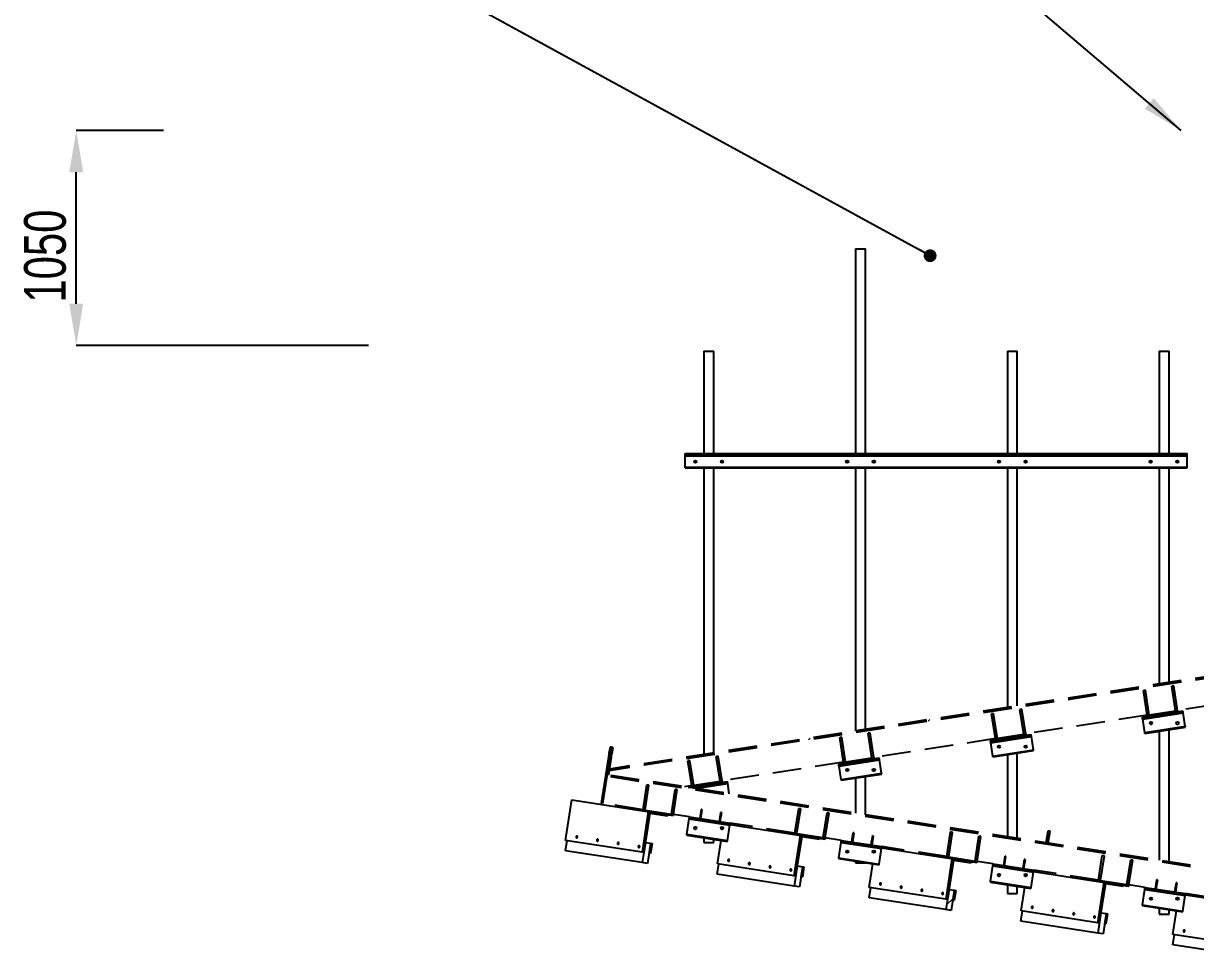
# Model space of a CAD drawing. Header units: millimetres. Extents: x 122 to 2816, y -707 to 556.
# Drawn here: x 751.4 to 803.4, y 300.2 to 341.6 of the extents above; entities that cross this region are included whole.
import ezdxf

# ---------------------------------------------------------------- set-up
doc = ezdxf.new("R2010")
doc.units = ezdxf.units.MM
doc.header["$PDSIZE"] = -1
doc.linetypes.add('HIDDEN', pattern=[1.905, 1.27, -0.635])
doc.layers.add('FORMAT', color=7, linetype='Continuous')
doc.styles.add('SLDTEXTSTYLE7', font='TXT', dxfattribs={"width": 0.75})
doc.dimstyles.new('SLDDIMSTYLE0', dxfattribs={"dimtxt": 2.5, "dimasz": 1.852083, "dimexe": 0, "dimexo": 0.625, "dimgap": 0, "dimtad": 1, "dimdec": 0, "dimrnd": 1e-09, "dimtxsty": 'Standard', "dimsah": 1, "dimcen": 2.5, "dimazin": 3, "dimtfac": 1.852083, "dimtdec": 0, "dimtmove": 0, "dimatfit": 3, "dimfrac": 2})
doc.dimstyles.new('SLDDIMSTYLE1', dxfattribs={"dimtxt": 2.5, "dimasz": 0.569872, "dimexe": 0, "dimexo": 0.625, "dimgap": 0, "dimtad": 1, "dimdec": 0, "dimrnd": 1e-09, "dimtxsty": 'Standard', "dimblk1": 'DOT', "dimblk2": 'DOT', "dimsah": 1, "dimcen": 2.5, "dimazin": 3, "dimtfac": 0.569872, "dimtdec": 0, "dimtmove": 0, "dimatfit": 3, "dimldrblk": 'DOT', "dimfrac": 2})
doc.dimstyles.new('SLDDIMSTYLE4', dxfattribs={"dimtxt": 1.852083, "dimasz": 1.852083, "dimexe": 0, "dimexo": 0.625, "dimgap": 0.463021, "dimtad": 1, "dimdec": 0, "dimlfac": 110, "dimrnd": 1e-09, "dimzin": 12, "dimtxsty": 'SLDTEXTSTYLE7', "dimsah": 1, "dimcen": 2.5, "dimazin": 3, "dimtfac": 1, "dimtdec": 0, "dimtmove": 0, "dimatfit": 0, "dimfrac": 2, "dimtzin": 12})
pattern_1 = [(45, (577.821, 87.9), (-6.7352, 6.7352), []), (45, (582.311, 87.9), (-6.7352, 6.7352), [])]
pattern_2 = [(45, (577.821, 87.9), (-13.4704, 13.4704), []), (45, (582.311, 87.9), (-13.4704, 13.4704), []), (45, (586.801, 87.9), (-13.4704, 13.4704), []), (45, (591.292, 87.9), (-13.4704, 13.4704), [])]
pattern_3 = [(45, (577.821, 87.9), (-2.245064, 2.245064), [])]

# ---------------------------------------------------------------- blocks, each defined once
blk = doc.blocks.new('*D1072')
at = {"layer": 'Defpoints', "color": 0}
for p in [(753.773, 336.861), (757.714, 336.861), (766.805, 327.316)]:
    blk.add_point(p, dxfattribs=at)
at = {"layer": 'FORMAT', "color": 0, "lineweight": -2}
for p, q in [((757.652, 336.861), (753.773, 336.861)), ((753.773, 329.168), (753.773, 335.009)), ((766.743, 327.316), (753.773, 327.316))]:
    blk.add_line(p, q, dxfattribs=at)
at = {"layer": 'FORMAT', "color": 0}
for points in [[(753.464, 335.009), (754.081, 335.009), (753.773, 336.861)], [(753.464, 329.168), (754.081, 329.168), (753.773, 327.316)]]:
    blk.add_solid(points, dxfattribs=at)
at = {"layer": 'FORMAT', "color": 0, "insert": (751.458, 331.284), "char_height": 1.8521, "attachment_point": 2, "rotation": 90, "style": 'SLDTEXTSTYLE7'}
blk.add_mtext('\\A1;1050', dxfattribs=at)
blk = doc.blocks.new('_Dot')
at = {"color": 0, "linetype": 'ByBlock', "lineweight": -2}
blk.add_line((-0.5, 0), (-1, 0), dxfattribs=at)
at = {"color": 0, "linetype": 'ByBlock', "const_width": 0.5}
blk.add_lwpolyline([(-0.25, 0, 1), (0.25, 0, 1)], format="xyb", close=True, dxfattribs=at)

msp = doc.modelspace()

# ---------------------------------------------------------------- hatches: boundary and pattern name
at = {"linetype": 'Continuous', "lineweight": 18}
h = msp.add_hatch(dxfattribs=at)
h.set_pattern_fill('ANSI32', style=0)
h.set_pattern_definition(pattern_1)
h.paths.add_polyline_path([(777.423943, 308.448043), (815.993071, 314.418859), (815.98415, 314.476484), (777.433302, 308.508497)], flags=0)
h = msp.add_hatch(dxfattribs=at)
h.set_pattern_fill('ANSI32', style=0)
h.set_pattern_definition(pattern_1)
h.paths.add_polyline_path([(802.561392, 311.096644), (802.651231, 311.110551), (802.481307, 312.208192), (802.391468, 312.194284)], flags=0)
h = msp.add_hatch(dxfattribs=at)
h.set_pattern_fill('ANSI32', style=0)
h.set_pattern_definition(pattern_1)
h.paths.add_polyline_path([(801.303647, 310.901934), (801.393486, 310.915842), (801.223562, 312.013483), (801.133723, 311.999575)], flags=0)
h = msp.add_hatch(dxfattribs=at)
h.set_pattern_fill('ANSI32', style=0)
h.set_pattern_definition(pattern_1)
h.paths.add_polyline_path([(795.823471, 310.053558), (795.91331, 310.067466), (795.743387, 311.165107), (795.653548, 311.151199)], flags=0)
h = msp.add_hatch(dxfattribs=at)
h.set_pattern_fill('ANSI32', style=0)
h.set_pattern_definition(pattern_1)
h.paths.add_polyline_path([(802.651231, 311.110551), (801.303647, 310.901934), (801.311992, 310.848031), (802.659576, 311.056648)], flags=0)
h = msp.add_hatch(dxfattribs=at)
h.set_pattern_fill('ANSI32', style=0)
h.set_pattern_definition(pattern_1)
h.paths.add_polyline_path([(794.565726, 309.858849), (794.655565, 309.872757), (794.485641, 310.970398), (794.395802, 310.95649)], flags=0)
h = msp.add_hatch(dxfattribs=at)
h.set_pattern_fill('ANSI32', style=0)
h.set_pattern_definition(pattern_1)
h.paths.add_polyline_path([(789.085551, 309.010473), (789.17539, 309.024381), (789.005466, 310.122022), (788.915627, 310.108114)], flags=0)
h = msp.add_hatch(dxfattribs=at)
h.set_pattern_fill('ANSI32', style=0)
h.set_pattern_definition(pattern_1)
h.paths.add_polyline_path([(795.91331, 310.067466), (794.565726, 309.858849), (794.574071, 309.804946), (795.921655, 310.013563)], flags=0)
h = msp.add_hatch(dxfattribs=at)
h.set_pattern_fill('ANSI32', style=0)
h.set_pattern_definition(pattern_1)
h.paths.add_polyline_path([(787.827805, 308.815764), (787.917644, 308.829672), (787.747721, 309.927312), (787.657882, 309.913405)], flags=0)
h = msp.add_hatch(dxfattribs=at)
h.set_pattern_fill('ANSI32', style=0)
h.set_pattern_definition(pattern_1)
h.paths.add_polyline_path([(777.074948, 306.991435), (777.128851, 306.98309), (777.44734, 309.040402), (777.393436, 309.048746)], flags=0)
h = msp.add_hatch(dxfattribs=at)
h.set_pattern_fill('ANSI32', style=0)
h.set_pattern_definition(pattern_1)
h.paths.add_polyline_path([(777.514702, 309.034309), (777.460798, 309.042654), (777.356094, 308.366308), (777.409998, 308.357963)], flags=0)
h = msp.add_hatch(dxfattribs=at)
h.set_pattern_fill('ANSI32', style=0)
h.set_pattern_definition(pattern_1)
h.paths.add_polyline_path([(777.469592, 309.184144), (777.514926, 309.476985), (777.461023, 309.48533), (777.415689, 309.192489)], flags=0)
h = msp.add_hatch(dxfattribs=at)
h.set_pattern_fill('ANSI32', style=0)
h.set_pattern_definition(pattern_1)
h.paths.add_polyline_path([(777.483051, 309.186396), (777.536954, 309.178052), (777.582288, 309.470893), (777.528385, 309.479237)], flags=0)
h = msp.add_hatch(dxfattribs=at)
h.set_pattern_fill('ANSI32', style=0)
h.set_pattern_definition(pattern_1)
h.paths.add_polyline_path([(782.34763, 307.967388), (782.437469, 307.981296), (782.267545, 309.078936), (782.177706, 309.065029)], flags=0)
h = msp.add_hatch(dxfattribs=at)
h.set_pattern_fill('ANSI32', style=0)
h.set_pattern_definition(pattern_1)
h.paths.add_polyline_path([(789.17539, 309.024381), (787.827805, 308.815764), (787.83615, 308.761861), (789.183734, 308.970478)], flags=0)
h = msp.add_hatch(dxfattribs=at)
h.set_pattern_fill('ANSI32', style=0)
h.set_pattern_definition(pattern_1)
h.paths.add_polyline_path([(781.089885, 307.772679), (781.179724, 307.786586), (781.0098, 308.884227), (780.919961, 308.870319)], flags=0)
h = msp.add_hatch(dxfattribs=at)
h.set_pattern_fill('ANSI32', style=0)
h.set_pattern_definition(pattern_1)
h.paths.add_polyline_path([(816.396697, 302.146988), (816.405617, 302.204613), (777.325677, 308.254507), (777.316756, 308.196883)], flags=0)
h = msp.add_hatch(dxfattribs=at)
h.set_pattern_fill('ANSI32', style=0)
h.set_pattern_definition(pattern_1)
h.paths.add_polyline_path([(782.437469, 307.981296), (781.089885, 307.772679), (781.098229, 307.718775), (782.445813, 307.927392)], flags=0)
h = msp.add_hatch(dxfattribs=at)
h.set_pattern_fill('ANSI32', style=0)
h.set_pattern_definition(pattern_1)
h.paths.add_polyline_path([(778.92563, 306.704934), (779.015469, 306.691026), (779.185393, 307.788667), (779.095554, 307.802575)], flags=0)
h = msp.add_hatch(dxfattribs=at)
h.set_pattern_fill('ANSI32', style=0)
h.set_pattern_definition(pattern_1)
h.paths.add_polyline_path([(780.183375, 306.510225), (780.273214, 306.496317), (780.443138, 307.593957), (780.353299, 307.607865)], flags=0)
h = msp.add_hatch(dxfattribs=at)
h.set_pattern_fill('ANSI32', style=0)
h.set_pattern_definition(pattern_1)
h.paths.add_polyline_path([(780.021808, 306.480041), (779.160346, 306.613403), (778.88219, 304.816624), (778.960505, 304.8045), (779.231707, 306.556359), (780.014854, 306.435122)], flags=0)
h = msp.add_hatch(dxfattribs=at)
h.set_pattern_fill('ANSI32', style=0)
h.set_pattern_definition(pattern_1)
h.paths.add_polyline_path([(780.273214, 306.496317), (778.92563, 306.704934), (778.917285, 306.65103), (780.264869, 306.442413)], flags=0)
h = msp.add_hatch(dxfattribs=at)
h.set_pattern_fill('ANSI32', style=0)
h.set_pattern_definition(pattern_1)
h.paths.add_polyline_path([(785.663551, 305.661849), (785.75339, 305.647941), (785.923313, 306.745581), (785.833474, 306.759489)], flags=0)
h = msp.add_hatch(dxfattribs=at)
h.set_pattern_fill('ANSI32', style=0)
h.set_pattern_definition(pattern_1)
h.paths.add_polyline_path([(786.921296, 305.467139), (787.011135, 305.453232), (787.181059, 306.550872), (787.09122, 306.56478)], flags=0)
h = msp.add_hatch(dxfattribs=at)
h.set_pattern_fill('ANSI32', style=0)
h.set_pattern_definition(pattern_1)
h.paths.add_polyline_path([(786.759729, 305.436956), (785.898267, 305.570317), (785.620111, 303.773539), (785.698426, 303.761415), (785.969628, 305.513274), (786.752775, 305.392037)], flags=0)
h = msp.add_hatch(dxfattribs=at)
h.set_pattern_fill('ANSI32', style=0)
h.set_pattern_definition(pattern_1)
h.paths.add_polyline_path([(787.011135, 305.453232), (785.663551, 305.661849), (785.655206, 305.607945), (787.00279, 305.399328)], flags=0)
h = msp.add_hatch(dxfattribs=at)
h.set_pattern_fill('ANSI32', style=0)
h.set_pattern_definition(pattern_1)
h.paths.add_polyline_path([(792.401472, 304.618763), (792.49131, 304.604856), (792.661234, 305.702496), (792.571395, 305.716404)], flags=0)
h = msp.add_hatch(dxfattribs=at)
h.set_pattern_fill('ANSI32', style=0)
h.set_pattern_definition(pattern_1)
h.paths.add_polyline_path([(793.659217, 304.424054), (793.749056, 304.410146), (793.918979, 305.507787), (793.82914, 305.521695)], flags=0)
h = msp.add_hatch(dxfattribs=at)
h.set_pattern_fill('ANSI31', style=0)
h.set_pattern_definition(pattern_3)
h.paths.add_polyline_path([(796.823032, 305.251399), (796.912871, 305.237491), (796.951499, 305.487015), (796.86166, 305.500923)], flags=0)
h = msp.add_hatch(dxfattribs=at)
h.set_pattern_fill('ANSI31', style=0)
h.set_pattern_definition(pattern_3)
h.paths.add_polyline_path([(796.886694, 305.662633), (796.976533, 305.648725), (796.991832, 305.747548), (796.901993, 305.761456)], flags=0)
h = msp.add_hatch(dxfattribs=at)
h.set_pattern_fill('ANSI34', style=0)
h.set_pattern_definition(pattern_2)
h.paths.add_polyline_path([(779.12591, 304.318934), (779.264988, 305.217323), (779.030044, 305.253695), (778.890966, 304.355305)], flags=0)
h = msp.add_hatch(dxfattribs=at)
h.set_pattern_fill('ANSI32', style=0)
h.set_pattern_definition(pattern_1)
h.paths.add_polyline_path([(779.195449, 304.768129), (779.258101, 304.75843), (779.32764, 305.207624), (779.264988, 305.217323)], flags=0)
h = msp.add_hatch(dxfattribs=at)
h.set_pattern_fill('ANSI32', style=0)
h.set_pattern_definition(pattern_1)
h.paths.add_polyline_path([(793.49765, 304.393871), (792.636188, 304.527232), (792.358032, 302.730453), (792.436347, 302.71833), (792.707549, 304.470189), (793.490696, 304.348951)], flags=0)
h = msp.add_hatch(dxfattribs=at)
h.set_pattern_fill('ANSI32', style=0)
h.set_pattern_definition(pattern_1)
h.paths.add_polyline_path([(793.749056, 304.410146), (792.401472, 304.618763), (792.393127, 304.56486), (793.740711, 304.356243)], flags=0)
h = msp.add_hatch(dxfattribs=at)
h.set_pattern_fill('ANSI32', style=0)
h.set_pattern_definition(pattern_1)
h.paths.add_polyline_path([(799.139392, 303.575678), (799.229231, 303.56177), (799.399155, 304.659411), (799.309316, 304.673319)], flags=0)
h = msp.add_hatch(dxfattribs=at)
h.set_pattern_fill('ANSI32', style=0)
h.set_pattern_definition(pattern_1)
h.paths.add_polyline_path([(800.397138, 303.380969), (800.486976, 303.367061), (800.6569, 304.464702), (800.567061, 304.47861)], flags=0)
h = msp.add_hatch(dxfattribs=at)
h.set_pattern_fill('ANSI34', style=0)
h.set_pattern_definition(pattern_2)
h.paths.add_polyline_path([(785.863831, 303.275849), (786.002909, 304.174238), (785.767965, 304.210609), (785.628887, 303.31222)], flags=0)
h = msp.add_hatch(dxfattribs=at)
h.set_pattern_fill('ANSI32', style=0)
h.set_pattern_definition(pattern_1)
h.paths.add_polyline_path([(785.93337, 303.725043), (785.996022, 303.715344), (786.065561, 304.164539), (786.002909, 304.174238)], flags=0)
h = msp.add_hatch(dxfattribs=at)
h.set_pattern_fill('ANSI32', style=0)
h.set_pattern_definition(pattern_1)
h.paths.add_polyline_path([(800.235571, 303.350786), (799.374109, 303.484147), (799.095953, 301.687368), (799.174267, 301.675244), (799.44547, 303.427104), (800.228617, 303.305866)], flags=0)
h = msp.add_hatch(dxfattribs=at)
h.set_pattern_fill('ANSI32', style=0)
h.set_pattern_definition(pattern_1)
h.paths.add_polyline_path([(800.486976, 303.367061), (799.139392, 303.575678), (799.131048, 303.521775), (800.478632, 303.313158)], flags=0)
h = msp.add_hatch(dxfattribs=at)
h.set_pattern_fill('ANSI34', style=0)
h.set_pattern_definition(pattern_2)
h.paths.add_polyline_path([(792.601752, 302.232764), (792.74083, 303.131153), (792.505886, 303.167524), (792.366808, 302.269135)], flags=0)
h = msp.add_hatch(dxfattribs=at)
h.set_pattern_fill('ANSI32', style=0)
h.set_pattern_definition(pattern_1)
h.paths.add_polyline_path([(792.671291, 302.681958), (792.733943, 302.672259), (792.803482, 303.121454), (792.74083, 303.131153)], flags=0)
h = msp.add_hatch(dxfattribs=at)
h.set_pattern_fill('ANSI34', style=0)
h.set_pattern_definition(pattern_2)
h.paths.add_polyline_path([(799.339673, 301.189678), (799.478751, 302.088068), (799.243806, 302.124439), (799.104728, 301.22605)], flags=0)
h = msp.add_hatch(dxfattribs=at)
h.set_pattern_fill('ANSI32', style=0)
h.set_pattern_definition(pattern_1)
h.paths.add_polyline_path([(799.409212, 301.638873), (799.471863, 301.629174), (799.541402, 302.078369), (799.478751, 302.088068)], flags=0)

# ---------------------------------------------------------------- linework, layer by layer
at = {"color": 7, "linetype": 'Continuous', "lineweight": 25}
for p, q in [((788.358454, 331.613332), (788.358454, 322.522422)), ((788.358454, 331.613332), (788.797545, 331.613332)), ((788.797545, 322.522422), (788.797545, 331.613332)), ((781.62209, 327.067877), (781.62209, 322.522422)), ((781.62209, 327.067877), (782.061181, 327.067877)), ((782.061181, 322.522422), (782.061181, 327.067877)), ((795.094818, 327.067877), (795.094818, 322.522422)), ((795.094818, 327.067877), (795.533908, 327.067877)), ((795.533908, 322.522422), (795.533908, 327.067877)), ((801.831181, 327.067877), (801.831181, 322.522422)), ((801.831181, 327.067877), (802.270272, 327.067877)), ((802.270272, 322.522422), (802.270272, 327.067877)), ((780.796181, 322.522422), (803.068908, 322.522422)), ((780.796181, 322.504241), (780.796181, 322.522422)), ((780.796181, 322.504241), (803.068908, 322.504241)), ((780.796181, 322.476968), (780.796181, 322.504241)), ((803.068908, 322.504241), (803.068908, 322.522422)), ((803.068908, 322.476968), (803.068908, 322.504241)), ((780.796181, 322.476968), (803.068908, 322.476968)), ((780.796181, 322.413332), (780.796181, 322.476968)), ((780.796181, 322.413332), (803.068908, 322.413332)), ((780.796181, 321.913332), (780.796181, 322.413332)), ((803.068908, 322.413332), (803.068908, 322.476968)), ((803.068908, 321.913332), (803.068908, 322.413332)), ((780.796181, 321.913332), (803.068908, 321.913332)), ((780.796181, 321.886059), (780.796181, 321.913332)), ((780.796181, 321.886059), (803.068908, 321.886059)), ((781.62209, 321.886059), (781.62209, 309.156956)), ((782.061181, 309.224931), (782.061181, 321.886059)), ((788.358454, 321.886059), (788.358454, 310.1998)), ((788.797545, 310.267775), (788.797545, 321.886059)), ((795.094818, 321.886059), (795.094818, 311.242645)), ((795.533908, 311.310619), (795.533908, 321.886059)), ((801.831181, 321.886059), (801.831181, 312.285489)), ((802.270272, 312.353464), (802.270272, 321.886059)), ((803.068908, 321.886059), (803.068908, 321.913332)), ((802.481307, 312.208192), (802.391468, 312.194284)), ((802.561392, 311.096644), (802.391468, 312.194284)), ((802.651231, 311.110551), (802.481307, 312.208192)), ((801.223562, 312.013483), (801.133723, 311.999575)), ((801.303647, 310.901934), (801.133723, 311.999575)), ((801.393486, 310.915842), (801.223562, 312.013483)), ((795.743387, 311.165107), (795.653548, 311.151199)), ((795.823471, 310.053558), (795.653548, 311.151199)), ((795.91331, 310.067466), (795.743387, 311.165107)), ((801.090176, 310.795294), (802.886955, 311.07345)), ((801.303647, 310.901934), (802.651231, 311.110551)), ((802.561392, 311.096644), (802.651231, 311.110551)), ((802.651231, 311.110551), (802.659576, 311.056648)), ((802.659576, 311.056648), (802.884173, 311.091418)), ((802.886955, 311.07345), (802.884173, 311.091418)), ((802.892518, 311.037514), (802.886955, 311.07345)), ((794.485641, 310.970398), (794.395802, 310.95649)), ((794.565726, 309.858849), (794.395802, 310.95649)), ((794.655565, 309.872757), (794.485641, 310.970398)), ((801.087394, 310.813262), (801.311992, 310.848031)), ((801.090176, 310.795294), (801.087394, 310.813262)), ((801.095739, 310.759358), (801.090176, 310.795294)), ((801.095739, 310.759358), (802.892518, 311.037514)), ((801.101302, 310.723423), (801.095739, 310.759358)), ((801.101302, 310.723423), (802.898081, 311.001579)), ((801.193094, 310.130486), (801.101302, 310.723423)), ((801.303647, 310.901934), (801.393486, 310.915842)), ((801.311992, 310.848031), (801.303647, 310.901934)), ((801.311992, 310.848031), (802.659576, 311.056648)), ((802.898081, 311.001579), (802.892518, 311.037514)), ((802.989872, 310.408642), (802.898081, 311.001579)), ((789.005466, 310.122022), (788.915627, 310.108114)), ((789.085551, 309.010473), (788.915627, 310.108114)), ((789.17539, 309.024381), (789.005466, 310.122022)), ((794.352255, 309.752209), (796.149034, 310.030365)), ((794.565726, 309.858849), (795.91331, 310.067466)), ((795.823471, 310.053558), (795.91331, 310.067466)), ((795.91331, 310.067466), (795.921655, 310.013563)), ((795.921655, 310.013563), (796.146252, 310.048332)), ((796.149034, 310.030365), (796.146252, 310.048332)), ((796.154597, 309.994429), (796.149034, 310.030365)), ((801.193094, 310.130486), (802.989872, 310.408642)), ((801.198657, 310.09455), (801.193094, 310.130486)), ((801.198657, 310.09455), (802.995436, 310.372706)), ((801.831181, 310.19247), (801.831181, 304.460855)), ((802.270272, 304.39288), (802.270272, 310.260445)), ((802.995436, 310.372706), (802.989872, 310.408642)), ((787.747721, 309.927312), (787.657882, 309.913405)), ((787.827805, 308.815764), (787.657882, 309.913405)), ((787.917644, 308.829672), (787.747721, 309.927312)), ((794.349473, 309.770176), (794.574071, 309.804946)), ((794.352255, 309.752209), (794.349473, 309.770176)), ((794.357818, 309.716273), (794.352255, 309.752209)), ((794.357818, 309.716273), (796.154597, 309.994429)), ((794.363381, 309.680337), (794.357818, 309.716273)), ((794.363381, 309.680337), (796.16016, 309.958493)), ((794.455173, 309.0874), (794.363381, 309.680337)), ((794.565726, 309.858849), (794.655565, 309.872757)), ((794.574071, 309.804946), (794.565726, 309.858849)), ((794.574071, 309.804946), (795.921655, 310.013563)), ((796.16016, 309.958493), (796.154597, 309.994429)), ((796.251952, 309.365556), (796.16016, 309.958493)), ((777.393436, 309.048746), (777.074948, 306.991435)), ((777.44734, 309.040402), (777.128851, 306.98309)), ((777.460798, 309.042654), (777.356094, 308.366308)), ((777.415689, 309.192489), (777.393436, 309.048746)), ((777.393436, 309.048746), (777.44734, 309.040402)), ((777.514702, 309.034309), (777.409998, 308.357963)), ((777.461023, 309.48533), (777.415689, 309.192489)), ((777.469592, 309.184144), (777.415689, 309.192489)), ((777.44734, 309.040402), (777.469592, 309.184144)), ((777.483051, 309.186396), (777.460798, 309.042654)), ((777.460798, 309.042654), (777.514702, 309.034309)), ((777.514926, 309.476985), (777.461023, 309.48533)), ((777.514926, 309.476985), (777.469592, 309.184144)), ((777.528385, 309.479237), (777.483051, 309.186396)), ((777.536954, 309.178052), (777.483051, 309.186396)), ((777.514702, 309.034309), (777.536954, 309.178052)), ((777.582288, 309.470893), (777.528385, 309.479237)), ((777.582288, 309.470893), (777.536954, 309.178052)), ((782.267545, 309.078936), (782.177706, 309.065029)), ((782.34763, 307.967388), (782.177706, 309.065029)), ((782.437469, 307.981296), (782.267545, 309.078936)), ((787.614334, 308.709123), (789.411113, 308.987279)), ((787.827805, 308.815764), (789.17539, 309.024381)), ((789.085551, 309.010473), (789.17539, 309.024381)), ((789.17539, 309.024381), (789.183734, 308.970478)), ((789.183734, 308.970478), (789.408332, 309.005247)), ((789.411113, 308.987279), (789.408332, 309.005247)), ((789.416676, 308.951344), (789.411113, 308.987279)), ((794.455173, 309.0874), (796.251952, 309.365556)), ((794.460736, 309.051465), (794.455173, 309.0874)), ((794.460736, 309.051465), (796.257515, 309.329621)), ((795.094818, 309.149626), (795.094818, 305.503699)), ((795.533908, 305.435724), (795.533908, 309.217601)), ((796.257515, 309.329621), (796.251952, 309.365556)), ((781.0098, 308.884227), (780.919961, 308.870319)), ((781.089885, 307.772679), (780.919961, 308.870319)), ((781.179724, 307.786586), (781.0098, 308.884227)), ((787.611553, 308.727091), (787.83615, 308.761861)), ((787.614334, 308.709123), (787.611553, 308.727091)), ((787.619897, 308.673188), (787.614334, 308.709123)), ((787.619897, 308.673188), (789.416676, 308.951344)), ((787.62546, 308.637252), (787.619897, 308.673188)), ((787.62546, 308.637252), (789.422239, 308.915408)), ((787.717252, 308.044315), (787.62546, 308.637252)), ((787.827805, 308.815764), (787.917644, 308.829672)), ((787.83615, 308.761861), (787.827805, 308.815764)), ((787.83615, 308.761861), (789.183734, 308.970478)), ((789.422239, 308.915408), (789.416676, 308.951344)), ((789.514031, 308.322471), (789.422239, 308.915408)), ((777.347947, 308.313682), (777.33848, 308.252525)), ((777.347947, 308.313682), (777.356094, 308.366308)), ((777.401851, 308.305337), (777.347947, 308.313682)), ((777.409998, 308.357963), (777.356094, 308.366308)), ((777.392383, 308.244181), (777.401851, 308.305337)), ((777.409998, 308.357963), (777.401851, 308.305337)), ((781.089885, 307.772679), (782.437469, 307.981296)), ((782.34763, 307.967388), (782.437469, 307.981296)), ((782.437469, 307.981296), (782.445813, 307.927392)), ((782.445813, 307.927392), (782.670411, 307.962162)), ((782.673192, 307.944194), (782.670411, 307.962162)), ((782.678755, 307.908259), (782.673192, 307.944194)), ((787.717252, 308.044315), (789.514031, 308.322471)), ((787.722815, 308.00838), (787.717252, 308.044315)), ((787.722815, 308.00838), (789.519594, 308.286536)), ((788.358454, 308.106782), (788.358454, 306.546543)), ((788.797545, 306.478568), (788.797545, 308.174756)), ((789.519594, 308.286536), (789.514031, 308.322471)), ((778.92563, 306.704934), (779.095554, 307.802575)), ((779.015469, 306.691026), (779.185393, 307.788667)), ((779.185393, 307.788667), (779.095554, 307.802575)), ((780.183375, 306.510225), (780.353299, 307.607865)), ((780.273214, 306.496317), (780.443138, 307.593957)), ((780.443138, 307.593957), (780.353299, 307.607865)), ((780.942262, 307.69463), (781.098229, 307.718775)), ((781.089885, 307.772679), (781.179724, 307.786586)), ((781.098229, 307.718775), (781.089885, 307.772679)), ((781.098229, 307.718775), (782.445813, 307.927392)), ((781.120532, 307.667033), (782.678755, 307.908259)), ((782.684319, 307.872323), (782.678755, 307.908259)), ((782.755277, 307.413961), (782.684319, 307.872323)), ((775.491627, 305.341511), (775.769783, 307.13829)), ((775.769783, 307.13829), (778.917285, 306.65103)), ((777.128851, 306.98309), (777.074948, 306.991435)), ((779.160346, 306.613403), (778.88219, 304.816624)), ((778.917285, 306.65103), (778.92563, 306.704934)), ((778.917285, 306.65103), (780.264869, 306.442413)), ((778.92563, 306.704934), (779.015469, 306.691026)), ((778.92563, 306.704934), (780.273214, 306.496317)), ((779.231707, 306.556359), (778.960505, 304.8045)), ((779.160346, 306.613403), (780.021808, 306.480041)), ((779.231707, 306.556359), (780.014854, 306.435122)), ((780.021808, 306.480041), (780.014854, 306.435122)), ((780.183375, 306.510225), (780.273214, 306.496317)), ((780.273214, 306.496317), (780.264869, 306.442413)), ((780.989144, 306.367087), (780.991926, 306.385054)), ((780.991926, 306.385054), (782.788705, 306.106898)), ((781.503705, 306.719791), (781.44112, 306.315515)), ((781.539641, 306.714227), (781.477056, 306.309952)), ((781.539641, 306.714227), (781.503705, 306.719791)), ((782.366159, 306.586276), (782.303574, 306.182)), ((782.402095, 306.580713), (782.33951, 306.176437)), ((782.402095, 306.580713), (782.366159, 306.586276)), ((785.663551, 305.661849), (785.833474, 306.759489)), ((785.75339, 305.647941), (785.923313, 306.745581)), ((785.923313, 306.745581), (785.833474, 306.759489)), ((786.921296, 305.467139), (787.09122, 306.56478)), ((787.011135, 305.453232), (787.181059, 306.550872)), ((787.181059, 306.550872), (787.09122, 306.56478)), ((780.872319, 305.612439), (780.978018, 306.295215)), ((780.978018, 306.295215), (780.983581, 306.331151)), ((780.978018, 306.295215), (782.774797, 306.017059)), ((780.983581, 306.331151), (780.989144, 306.367087)), ((780.983581, 306.331151), (782.78036, 306.052995)), ((780.989144, 306.367087), (782.785923, 306.088931)), ((782.469053, 305.845533), (782.479598, 305.913649)), ((782.669097, 305.334283), (782.774797, 306.017059)), ((782.774797, 306.017059), (782.78036, 306.052995)), ((782.78036, 306.052995), (782.785923, 306.088931)), ((782.78036, 306.052995), (785.655206, 305.607945)), ((782.785923, 306.088931), (782.788705, 306.106898)), ((778.88219, 304.816624), (775.491627, 305.341511)), ((780.866755, 305.576504), (780.872319, 305.612439)), ((780.866755, 305.576504), (782.663534, 305.298348)), ((780.872319, 305.612439), (782.669097, 305.334283)), ((781.62209, 305.459572), (781.62209, 305.249695)), ((782.061181, 305.249695), (782.061181, 305.391597)), ((782.229548, 304.298425), (782.390879, 305.340557)), ((785.898267, 305.570317), (785.620111, 303.773539)), ((785.655206, 305.607945), (785.663551, 305.661849)), ((785.655206, 305.607945), (787.00279, 305.399328)), ((785.663551, 305.661849), (787.011135, 305.453232)), ((785.663551, 305.661849), (785.75339, 305.647941)), ((785.969628, 305.513274), (785.698426, 303.761415)), ((785.898267, 305.570317), (786.759729, 305.436956)), ((785.969628, 305.513274), (786.752775, 305.392037)), ((786.759729, 305.436956), (786.752775, 305.392037)), ((786.921296, 305.467139), (787.011135, 305.453232)), ((787.011135, 305.453232), (787.00279, 305.399328)), ((787.727065, 305.324001), (787.729846, 305.341969)), ((787.729846, 305.341969), (789.526625, 305.063813)), ((788.241626, 305.676705), (788.179041, 305.27243)), ((788.277562, 305.671142), (788.214977, 305.266867)), ((788.277562, 305.671142), (788.241626, 305.676705)), ((789.10408, 305.54319), (789.041495, 305.138915)), ((789.140016, 305.537627), (789.077431, 305.133352)), ((789.140016, 305.537627), (789.10408, 305.54319)), ((792.401472, 304.618763), (792.571395, 305.716404)), ((792.49131, 304.604856), (792.661234, 305.702496)), ((792.661234, 305.702496), (792.571395, 305.716404)), ((793.659217, 304.424054), (793.82914, 305.521695)), ((793.749056, 304.410146), (793.918979, 305.507787)), ((793.918979, 305.507787), (793.82914, 305.521695)), ((796.823032, 305.251399), (796.86166, 305.500923)), ((796.86166, 305.500923), (796.886694, 305.662633)), ((796.951499, 305.487015), (796.86166, 305.500923)), ((796.886694, 305.662633), (796.901993, 305.761456)), ((796.886694, 305.662633), (796.976533, 305.648725)), ((796.991832, 305.747548), (796.901993, 305.761456)), ((796.912871, 305.237491), (796.951499, 305.487015)), ((796.951499, 305.487015), (796.976533, 305.648725)), ((796.976533, 305.648725), (796.991832, 305.747548)), ((775.484649, 304.882631), (775.554188, 305.331826)), ((778.890966, 304.355305), (775.484649, 304.882631)), ((779.030044, 305.253695), (778.890966, 304.355305)), ((779.030044, 305.253695), (779.264988, 305.217323)), ((779.264988, 305.217323), (779.12591, 304.318934)), ((779.264988, 305.217323), (779.195449, 304.768129)), ((779.32764, 305.207624), (779.258101, 304.75843)), ((779.264988, 305.217323), (779.32764, 305.207624)), ((781.62209, 305.249695), (782.061181, 305.249695)), ((782.663534, 305.298348), (782.669097, 305.334283)), ((787.610239, 304.569354), (787.715939, 305.25213)), ((787.715939, 305.25213), (787.721502, 305.288066)), ((787.715939, 305.25213), (789.512718, 304.973974)), ((787.721502, 305.288066), (787.727065, 305.324001)), ((787.721502, 305.288066), (789.518281, 305.00991)), ((787.727065, 305.324001), (789.523844, 305.045845)), ((789.206974, 304.802448), (789.217519, 304.870563)), ((789.407018, 304.291198), (789.512718, 304.973974)), ((789.512718, 304.973974), (789.518281, 305.00991)), ((789.518281, 305.00991), (789.523844, 305.045845)), ((789.518281, 305.00991), (792.393127, 304.56486)), ((789.523844, 305.045845), (789.526625, 305.063813)), ((796.823032, 305.251399), (796.820728, 305.236514)), ((796.912871, 305.237491), (796.823032, 305.251399)), ((796.912871, 305.237491), (796.910567, 305.222606)), ((778.960505, 304.8045), (778.88219, 304.816624)), ((779.12591, 304.318934), (778.890966, 304.355305)), ((779.258101, 304.75843), (779.195449, 304.768129)), ((785.620111, 303.773539), (782.229548, 304.298425)), ((787.604676, 304.533419), (787.610239, 304.569354)), ((787.604676, 304.533419), (789.401455, 304.255263)), ((787.610239, 304.569354), (789.407018, 304.291198)), ((788.358454, 304.416728), (788.358454, 304.340604)), ((788.358454, 304.340604), (788.797545, 304.340604)), ((788.797545, 304.340604), (788.797545, 304.348753)), ((788.967469, 303.25534), (789.1288, 304.297472)), ((792.636188, 304.527232), (792.358032, 302.730453)), ((792.393127, 304.56486), (792.401472, 304.618763)), ((792.393127, 304.56486), (793.740711, 304.356243)), ((792.401472, 304.618763), (793.749056, 304.410146)), ((792.401472, 304.618763), (792.49131, 304.604856)), ((792.707549, 304.470189), (792.436347, 302.71833)), ((792.636188, 304.527232), (793.49765, 304.393871)), ((792.707549, 304.470189), (793.490696, 304.348951)), ((793.49765, 304.393871), (793.490696, 304.348951)), ((793.659217, 304.424054), (793.749056, 304.410146)), ((793.749056, 304.410146), (793.740711, 304.356243)), ((794.464986, 304.280916), (794.467767, 304.298884)), ((794.467767, 304.298884), (796.264546, 304.020728)), ((794.979547, 304.63362), (794.916962, 304.229345)), ((795.015483, 304.628057), (794.952898, 304.223782)), ((795.015483, 304.628057), (794.979547, 304.63362)), ((795.842001, 304.500105), (795.779416, 304.09583)), ((795.877936, 304.494542), (795.815351, 304.090267)), ((795.877936, 304.494542), (795.842001, 304.500105)), ((799.139392, 303.575678), (799.309316, 304.673319)), ((799.229231, 303.56177), (799.399155, 304.659411)), ((799.399155, 304.659411), (799.309316, 304.673319)), ((800.397138, 303.380969), (800.567061, 304.47861)), ((800.486976, 303.367061), (800.6569, 304.464702)), ((800.6569, 304.464702), (800.567061, 304.47861)), ((782.22257, 303.839546), (782.292109, 304.28874)), ((785.628887, 303.31222), (782.22257, 303.839546)), ((785.767965, 304.210609), (785.628887, 303.31222)), ((785.767965, 304.210609), (786.002909, 304.174238)), ((786.002909, 304.174238), (785.863831, 303.275849)), ((786.002909, 304.174238), (785.93337, 303.725043)), ((786.065561, 304.164539), (785.996022, 303.715344)), ((786.002909, 304.174238), (786.065561, 304.164539)), ((789.401455, 304.255263), (789.407018, 304.291198)), ((794.34816, 303.526269), (794.453859, 304.209045)), ((794.453859, 304.209045), (794.459423, 304.244981)), ((794.453859, 304.209045), (796.250638, 303.930889)), ((794.459423, 304.244981), (794.464986, 304.280916)), ((794.459423, 304.244981), (796.256201, 303.966824)), ((794.464986, 304.280916), (796.261765, 304.00276)), ((795.944895, 303.759362), (795.95544, 303.827478)), ((796.144939, 303.248113), (796.250638, 303.930889)), ((796.250638, 303.930889), (796.256201, 303.966824)), ((796.256201, 303.966824), (796.261765, 304.00276)), ((796.256201, 303.966824), (799.131048, 303.521775)), ((796.261765, 304.00276), (796.264546, 304.020728)), ((785.698426, 303.761415), (785.620111, 303.773539)), ((785.863831, 303.275849), (785.628887, 303.31222)), ((785.996022, 303.715344), (785.93337, 303.725043)), ((794.342597, 303.490333), (794.34816, 303.526269)), ((794.342597, 303.490333), (796.139376, 303.212177)), ((794.34816, 303.526269), (796.144939, 303.248113)), ((795.094818, 303.373884), (795.094818, 302.976968)), ((795.533908, 302.976968), (795.533908, 303.305909)), ((799.374109, 303.484147), (799.095953, 301.687368)), ((799.131048, 303.521775), (799.139392, 303.575678)), ((799.131048, 303.521775), (800.478632, 303.313158)), ((799.139392, 303.575678), (800.486976, 303.367061)), ((799.139392, 303.575678), (799.229231, 303.56177)), ((799.44547, 303.427104), (799.174267, 301.675244)), ((799.374109, 303.484147), (800.235571, 303.350786)), ((799.44547, 303.427104), (800.228617, 303.305866)), ((800.235571, 303.350786), (800.228617, 303.305866)), ((800.397138, 303.380969), (800.486976, 303.367061)), ((800.486976, 303.367061), (800.478632, 303.313158)), ((801.717468, 303.590535), (801.654883, 303.18626)), ((801.753403, 303.584972), (801.690818, 303.180697)), ((801.753403, 303.584972), (801.717468, 303.590535)), ((802.579922, 303.45702), (802.517337, 303.052745)), ((802.615857, 303.451457), (802.553272, 303.047182)), ((802.615857, 303.451457), (802.579922, 303.45702)), ((788.960491, 302.796461), (789.03003, 303.245655)), ((792.366808, 302.269135), (788.960491, 302.796461)), ((792.358032, 302.730453), (788.967469, 303.25534)), ((792.505886, 303.167524), (792.366808, 302.269135)), ((792.505886, 303.167524), (792.74083, 303.131153)), ((792.74083, 303.131153), (792.601752, 302.232764)), ((792.74083, 303.131153), (792.671291, 302.681958)), ((792.803482, 303.121454), (792.733943, 302.672259)), ((792.74083, 303.131153), (792.803482, 303.121454)), ((795.094818, 302.976968), (795.533908, 302.976968)), ((795.70539, 302.212255), (795.86672, 303.254387)), ((796.139376, 303.212177), (796.144939, 303.248113)), ((801.086081, 302.483184), (801.19178, 303.16596)), ((801.19178, 303.16596), (801.197343, 303.201895)), ((801.19178, 303.16596), (802.988559, 302.887804)), ((801.197343, 303.201895), (801.202906, 303.237831)), ((801.197343, 303.201895), (802.994122, 302.923739)), ((801.202906, 303.237831), (801.205688, 303.255799)), ((801.202906, 303.237831), (802.999685, 302.959675)), ((801.205688, 303.255799), (803.002467, 302.977643)), ((802.682815, 302.716277), (802.69336, 302.784393)), ((802.88286, 302.205028), (802.988559, 302.887804)), ((802.988559, 302.887804), (802.994122, 302.923739)), ((802.994122, 302.923739), (802.999685, 302.959675)), ((802.994122, 302.923739), (805.868968, 302.47869)), ((802.999685, 302.959675), (803.002467, 302.977643)), ((792.436347, 302.71833), (792.358032, 302.730453)), ((792.601752, 302.232764), (792.366808, 302.269135)), ((792.733943, 302.672259), (792.671291, 302.681958)), ((801.080518, 302.447248), (801.086081, 302.483184)), ((801.080518, 302.447248), (802.877297, 302.169092)), ((801.086081, 302.483184), (802.88286, 302.205028)), ((801.831181, 302.331039), (801.831181, 302.067877)), ((802.270272, 302.067877), (802.270272, 302.263064)), ((795.698411, 301.753375), (795.76795, 302.20257)), ((799.104728, 301.22605), (795.698411, 301.753375)), ((799.095953, 301.687368), (795.70539, 302.212255)), ((799.243806, 302.124439), (799.104728, 301.22605)), ((799.243806, 302.124439), (799.478751, 302.088068)), ((799.478751, 302.088068), (799.339673, 301.189678)), ((799.478751, 302.088068), (799.409212, 301.638873)), ((799.541402, 302.078369), (799.471863, 301.629174)), ((799.478751, 302.088068), (799.541402, 302.078369)), ((801.831181, 302.067877), (802.270272, 302.067877)), ((802.443311, 301.16917), (802.604641, 302.211301)), ((802.877297, 302.169092), (802.88286, 302.205028)), ((799.174267, 301.675244), (799.095953, 301.687368)), ((799.339673, 301.189678), (799.104728, 301.22605)), ((799.471863, 301.629174), (799.409212, 301.638873)), ((802.436332, 300.71029), (802.505871, 301.159485)), ((805.842649, 300.182964), (802.436332, 300.71029)), ((805.833873, 300.644283), (802.443311, 301.16917))]:
    msp.add_line(p, q, dxfattribs=at)
at = {"color": 7, "linetype": 'HIDDEN', "lineweight": 25}
for p, q in [((815.995108, 314.405703), (777.421806, 308.43424)), ((815.993071, 314.418859), (777.423943, 308.448043)), ((815.98415, 314.476484), (777.433302, 308.508497)), ((808.041568, 311.94502), (802.651231, 311.110551)), ((801.303647, 310.901934), (795.91331, 310.067466)), ((794.565726, 309.858849), (789.17539, 309.024381)), ((777.433302, 308.508497), (777.423943, 308.448043)), ((787.827805, 308.815764), (782.437469, 307.981296)), ((816.39466, 302.133832), (777.314719, 308.183726)), ((777.316756, 308.196883), (777.325677, 308.254507)), ((816.396697, 302.146988), (777.316756, 308.196883)), ((816.405617, 302.204613), (777.325677, 308.254507)), ((781.089885, 307.772679), (780.763993, 307.722228)), ((778.92563, 306.704934), (777.128851, 306.98309)), ((780.991926, 306.385054), (780.273214, 306.496317)), ((785.663551, 305.661849), (782.788705, 306.106898)), ((787.729846, 305.341969), (787.011135, 305.453232)), ((792.401472, 304.618763), (789.526625, 305.063813)), ((794.467767, 304.298884), (793.749056, 304.410146)), ((799.139392, 303.575678), (796.264546, 304.020728)), ((801.205688, 303.255799), (800.486976, 303.367061)), ((805.877313, 302.532593), (803.002467, 302.977643))]:
    msp.add_line(p, q, dxfattribs=at)
at = {"color": 8, "linetype": 'Continuous', "lineweight": 25}
for p, q in [((781.001686, 307.685431), (782.673192, 307.944194)), ((781.239378, 307.648634), (782.684319, 307.872323))]:
    msp.add_line(p, q, dxfattribs=at)
at = {"color": 7, "linetype": 'Continuous', "lineweight": 25, "flags": 128}
for points in [[(776.019462, 305.489778), (776.019883, 305.501375), (776.017588, 305.512448), (776.012762, 305.5221), (776.005795, 305.529549), (775.997253, 305.534191), (775.987827, 305.53565), (775.978281, 305.533808), (775.969389, 305.528815), (775.96187, 305.521074), (775.956334, 305.511213), (775.953229, 305.500031), (775.952807, 305.488433), (775.955103, 305.47736), (775.959929, 305.467708), (775.966895, 305.46026), (775.975438, 305.455618), (775.984864, 305.454159), (775.994409, 305.456), (776.003302, 305.460994), (776.010821, 305.468735), (776.016357, 305.478595), (776.019462, 305.489778)], [(776.939359, 305.34737), (776.93978, 305.358967), (776.937485, 305.370041), (776.932659, 305.379692), (776.925692, 305.387141), (776.91715, 305.391783), (776.907724, 305.393242), (776.898178, 305.391401), (776.889286, 305.386407), (776.881767, 305.378666), (776.876231, 305.368805), (776.873126, 305.357623), (776.872704, 305.346026), (776.875, 305.334953), (776.879826, 305.325301), (776.886792, 305.317852), (776.895335, 305.31321), (776.90476, 305.311751), (776.914306, 305.313593), (776.923199, 305.318586), (776.930718, 305.326327), (776.936254, 305.336188), (776.939359, 305.34737)], [(777.859256, 305.204962), (777.859677, 305.21656), (777.857382, 305.227633), (777.852556, 305.237285), (777.845589, 305.244734), (777.837047, 305.249376), (777.827621, 305.250835), (777.818075, 305.248993), (777.809183, 305.243999), (777.801664, 305.236259), (777.796128, 305.226398), (777.793023, 305.215216), (777.792601, 305.203618), (777.794896, 305.192545), (777.799723, 305.182893), (777.806689, 305.175445), (777.815232, 305.170803), (777.824657, 305.169343), (777.834203, 305.171185), (777.843096, 305.176179), (777.850615, 305.183919), (777.856151, 305.19378), (777.859256, 305.204962)], [(778.779152, 305.062555), (778.779574, 305.074152), (778.777279, 305.085225), (778.772453, 305.094877), (778.765486, 305.102326), (778.756944, 305.106968), (778.747518, 305.108427), (778.737972, 305.106585), (778.729079, 305.101592), (778.721561, 305.093851), (778.716025, 305.08399), (778.71292, 305.072808), (778.712498, 305.061211), (778.714793, 305.050138), (778.71962, 305.040486), (778.726586, 305.033037), (778.735128, 305.028395), (778.744554, 305.026936), (778.7541, 305.028778), (778.762993, 305.033771), (778.770512, 305.041512), (778.776048, 305.051373), (778.779152, 305.062555)], [(782.757382, 304.446692), (782.757804, 304.45829), (782.755509, 304.469363), (782.750683, 304.479015), (782.743716, 304.486463), (782.735174, 304.491105), (782.725748, 304.492565), (782.716202, 304.490723), (782.707309, 304.485729), (782.699791, 304.477989), (782.694255, 304.468128), (782.69115, 304.456946), (782.690728, 304.445348), (782.693023, 304.434275), (782.69785, 304.424623), (782.704816, 304.417174), (782.713358, 304.412533), (782.722784, 304.411073), (782.73233, 304.412915), (782.741223, 304.417909), (782.748742, 304.425649), (782.754278, 304.43551), (782.757382, 304.446692)], [(783.677279, 304.304285), (783.677701, 304.315882), (783.675406, 304.326955), (783.67058, 304.336607), (783.663613, 304.344056), (783.655071, 304.348698), (783.645645, 304.350157), (783.636099, 304.348315), (783.627206, 304.343322), (783.619688, 304.335581), (783.614151, 304.32572), (783.611047, 304.314538), (783.610625, 304.302941), (783.61292, 304.291867), (783.617747, 304.282216), (783.624713, 304.274767), (783.633255, 304.270125), (783.642681, 304.268666), (783.652227, 304.270508), (783.66112, 304.275501), (783.668639, 304.283242), (783.674175, 304.293103), (783.677279, 304.304285)], [(784.597176, 304.161877), (784.597598, 304.173475), (784.595303, 304.184548), (784.590476, 304.1942), (784.58351, 304.201648), (784.574968, 304.20629), (784.565542, 304.207749), (784.555996, 304.205908), (784.547103, 304.200914), (784.539584, 304.193173), (784.534048, 304.183313), (784.530944, 304.172131), (784.530522, 304.160533), (784.532817, 304.14946), (784.537644, 304.139808), (784.54461, 304.132359), (784.553152, 304.127717), (784.562578, 304.126258), (784.572124, 304.1281), (784.581017, 304.133093), (784.588536, 304.140834), (784.594072, 304.150695), (784.597176, 304.161877)], [(785.517073, 304.01947), (785.517495, 304.031067), (785.5152, 304.04214), (785.510373, 304.051792), (785.503407, 304.059241), (785.494865, 304.063883), (785.485439, 304.065342), (785.475893, 304.0635), (785.467, 304.058507), (785.459481, 304.050766), (785.453945, 304.040905), (785.450841, 304.029723), (785.450419, 304.018126), (785.452714, 304.007052), (785.457541, 303.9974), (785.464507, 303.989952), (785.473049, 303.98531), (785.482475, 303.983851), (785.492021, 303.985692), (785.500914, 303.990686), (785.508433, 303.998427), (785.513969, 304.008288), (785.517073, 304.01947)], [(789.495303, 303.403607), (789.495725, 303.415204), (789.49343, 303.426278), (789.488603, 303.43593), (789.481637, 303.443378), (789.473095, 303.44802), (789.463669, 303.449479), (789.454123, 303.447638), (789.44523, 303.442644), (789.437711, 303.434903), (789.432175, 303.425042), (789.429071, 303.41386), (789.428649, 303.402263), (789.430944, 303.39119), (789.435771, 303.381538), (789.442737, 303.374089), (789.451279, 303.369447), (789.460705, 303.367988), (789.470251, 303.36983), (789.479144, 303.374823), (789.486663, 303.382564), (789.492199, 303.392425), (789.495303, 303.403607)], [(790.4152, 303.261199), (790.415622, 303.272797), (790.413327, 303.28387), (790.4085, 303.293522), (790.401534, 303.300971), (790.392992, 303.305613), (790.383566, 303.307072), (790.37402, 303.30523), (790.365127, 303.300236), (790.357608, 303.292496), (790.352072, 303.282635), (790.348968, 303.271453), (790.348546, 303.259855), (790.350841, 303.248782), (790.355667, 303.23913), (790.362634, 303.231682), (790.371176, 303.22704), (790.380602, 303.225581), (790.390148, 303.227422), (790.399041, 303.232416), (790.406559, 303.240157), (790.412096, 303.250017), (790.4152, 303.261199)], [(791.335097, 303.118792), (791.335519, 303.130389), (791.333224, 303.141463), (791.328397, 303.151114), (791.321431, 303.158563), (791.312889, 303.163205), (791.303463, 303.164664), (791.293917, 303.162822), (791.285024, 303.157829), (791.277505, 303.150088), (791.271969, 303.140227), (791.268865, 303.129045), (791.268443, 303.117448), (791.270738, 303.106375), (791.275564, 303.096723), (791.282531, 303.089274), (791.291073, 303.084632), (791.300499, 303.083173), (791.310045, 303.085015), (791.318938, 303.090008), (791.326456, 303.097749), (791.331992, 303.10761), (791.335097, 303.118792)], [(792.254994, 302.976384), (792.255416, 302.987982), (792.253121, 302.999055), (792.248294, 303.008707), (792.241328, 303.016155), (792.232785, 303.020797), (792.22336, 303.022257), (792.213814, 303.020415), (792.204921, 303.015421), (792.197402, 303.007681), (792.191866, 302.99782), (792.188761, 302.986638), (792.18834, 302.97504), (792.190635, 302.963967), (792.195461, 302.954315), (792.202428, 302.946867), (792.21097, 302.942225), (792.220396, 302.940765), (792.229942, 302.942607), (792.238834, 302.947601), (792.246353, 302.955341), (792.251889, 302.965202), (792.254994, 302.976384)], [(796.233224, 302.360522), (796.233646, 302.372119), (796.231351, 302.383192), (796.226524, 302.392844), (796.219558, 302.400293), (796.211015, 302.404935), (796.20159, 302.406394), (796.192044, 302.404552), (796.183151, 302.399559), (796.175632, 302.391818), (796.170096, 302.381957), (796.166991, 302.370775), (796.16657, 302.359178), (796.168865, 302.348105), (796.173691, 302.338453), (796.180658, 302.331004), (796.1892, 302.326362), (796.198626, 302.324903), (796.208172, 302.326745), (796.217064, 302.331738), (796.224583, 302.339479), (796.230119, 302.34934), (796.233224, 302.360522)], [(797.153121, 302.218114), (797.153543, 302.229712), (797.151247, 302.240785), (797.146421, 302.250437), (797.139455, 302.257885), (797.130912, 302.262527), (797.121487, 302.263987), (797.111941, 302.262145), (797.103048, 302.257151), (797.095529, 302.249411), (797.089993, 302.23955), (797.086888, 302.228368), (797.086467, 302.21677), (797.088762, 302.205697), (797.093588, 302.196045), (797.100555, 302.188596), (797.109097, 302.183954), (797.118523, 302.182495), (797.128069, 302.184337), (797.136961, 302.189331), (797.14448, 302.197071), (797.150016, 302.206932), (797.153121, 302.218114)], [(798.073018, 302.075707), (798.07344, 302.087304), (798.071144, 302.098377), (798.066318, 302.108029), (798.059352, 302.115478), (798.050809, 302.12012), (798.041383, 302.121579), (798.031838, 302.119737), (798.022945, 302.114744), (798.015426, 302.107003), (798.00989, 302.097142), (798.006785, 302.08596), (798.006364, 302.074363), (798.008659, 302.063289), (798.013485, 302.053638), (798.020452, 302.046189), (798.028994, 302.041547), (798.03842, 302.040088), (798.047966, 302.041929), (798.056858, 302.046923), (798.064377, 302.054664), (798.069913, 302.064525), (798.073018, 302.075707)], [(798.992915, 301.933299), (798.993337, 301.944897), (798.991041, 301.95597), (798.986215, 301.965622), (798.979248, 301.97307), (798.970706, 301.977712), (798.96128, 301.979171), (798.951734, 301.97733), (798.942842, 301.972336), (798.935323, 301.964595), (798.929787, 301.954735), (798.926682, 301.943552), (798.92626, 301.931955), (798.928556, 301.920882), (798.933382, 301.91123), (798.940349, 301.903781), (798.948891, 301.899139), (798.958317, 301.89768), (798.967863, 301.899522), (798.976755, 301.904515), (798.984274, 301.912256), (798.98981, 301.922117), (798.992915, 301.933299)], [(802.971145, 301.317437), (802.971567, 301.329034), (802.969271, 301.340107), (802.964445, 301.349759), (802.957478, 301.357208), (802.948936, 301.36185), (802.93951, 301.363309), (802.929964, 301.361467), (802.921072, 301.356474), (802.913553, 301.348733), (802.908017, 301.338872), (802.904912, 301.32769), (802.90449, 301.316092), (802.906786, 301.305019), (802.911612, 301.295367), (802.918579, 301.287919), (802.927121, 301.283277), (802.936547, 301.281818), (802.946093, 301.283659), (802.954985, 301.288653), (802.962504, 301.296394), (802.96804, 301.306254), (802.971145, 301.317437)]]:
    msp.add_lwpolyline(points, dxfattribs=at)
at = {"color": 7, "linetype": 'Continuous', "lineweight": 25}
for centre in [(781.250727, 322.158786), (782.432545, 322.158786), (787.98709, 322.158786), (789.168908, 322.158786), (794.723454, 322.158786), (795.905272, 322.158786), (801.459818, 322.158786), (802.641636, 322.158786), (801.464412, 310.548626), (802.64623, 310.548626), (794.726491, 309.505541), (795.908309, 309.505541), (787.98857, 308.462456), (789.170388, 308.462456), (781.250727, 305.886059), (782.432545, 305.886059), (787.988647, 304.842974), (789.170466, 304.842974), (794.726568, 303.799888), (795.908386, 303.799888), (801.464489, 302.756803), (802.646307, 302.756803)]:
    msp.add_circle(centre, 0.054545, dxfattribs=at)
for centre, radius, start, end in [((782.432467, 307.41937), 0.054545, 45.0417598, 117.3582402), ((776.019449, 305.487759), 0.041294, 168.428425, 231.0011731), ((776.019494, 305.492137), 0.040687, 110.8779949, 174.4924069), ((776.939346, 305.345351), 0.041294, 168.428425, 231.0011731), ((776.93939, 305.34973), 0.040687, 110.8779949, 174.4924069), ((777.859243, 305.202944), 0.041294, 168.428425, 231.0011731), ((777.859287, 305.207322), 0.040687, 110.8779949, 174.4924069), ((778.77914, 305.060536), 0.041294, 168.428425, 231.0011731), ((778.779184, 305.064914), 0.040687, 110.8779949, 174.4924069), ((782.75737, 304.444674), 0.041294, 168.428425, 231.0011731), ((782.757414, 304.449052), 0.040687, 110.8779949, 174.4924069), ((783.677267, 304.302266), 0.041294, 168.428425, 231.0011731), ((783.677311, 304.306644), 0.040687, 110.8779949, 174.4924069), ((784.597164, 304.159859), 0.041294, 168.428425, 231.0011731), ((784.597208, 304.164237), 0.040687, 110.8779949, 174.4924069), ((785.517061, 304.017451), 0.041294, 168.428425, 231.0011731), ((785.517105, 304.021829), 0.040687, 110.8779949, 174.4924069), ((789.495291, 303.401588), 0.041294, 168.428425, 231.0011731), ((789.495335, 303.405967), 0.040687, 110.8779949, 174.4924069), ((790.415187, 303.259181), 0.041294, 168.428425, 231.0011731), ((790.415232, 303.263559), 0.040687, 110.8779949, 174.4924069), ((791.335084, 303.116773), 0.041294, 168.428425, 231.0011731), ((791.335129, 303.121152), 0.040687, 110.8779949, 174.4924069), ((792.254981, 302.974366), 0.041294, 168.428425, 231.0011731), ((792.255026, 302.978744), 0.040687, 110.8779949, 174.4924069), ((796.233211, 302.358503), 0.041294, 168.428425, 231.0011731), ((796.233256, 302.362881), 0.040687, 110.8779949, 174.4924069), ((797.153108, 302.216096), 0.041294, 168.428425, 231.0011731), ((797.153153, 302.220474), 0.040687, 110.8779949, 174.4924069), ((798.073005, 302.073688), 0.041294, 168.428425, 231.0011731), ((798.07305, 302.078066), 0.040687, 110.8779949, 174.4924069), ((798.992902, 301.931281), 0.041294, 168.428425, 231.0011731), ((798.992947, 301.935659), 0.040687, 110.8779949, 174.4924069), ((802.971132, 301.315418), 0.041294, 168.428425, 231.0011731), ((802.971177, 301.319796), 0.040687, 110.8779949, 174.4924069)]:
    msp.add_arc(centre, radius, start, end, dxfattribs=at)

# ---------------------------------------------------------------- dimensions: what is measured, and where the dimension line sits
at = {"layer": 'FORMAT'}
dim = msp.add_linear_dim(base=(753.772735, 336.86111), p1=(766.80505, 327.315656), p2=(757.714141, 336.86111), angle=90, dimstyle='SLDDIMSTYLE4', dxfattribs=at)
dim.commit()
dim.dimension.update_dxf_attribs({"geometry": '*D1072', "text_midpoint": (753.772735, 331.284406), "dimtype": 160})

# ---------------------------------------------------------------- leaders
for points, dimstyle in [([(802.803611, 336.86111), (780.078401, 356.243419)], 'SLDDIMSTYLE0'), ([(791.667315, 331.301759), (765.104288, 345.831797)], 'SLDDIMSTYLE1')]:
    msp.add_leader(points, dimstyle=dimstyle, dxfattribs=at)

doc.saveas('drawing.dxf')
